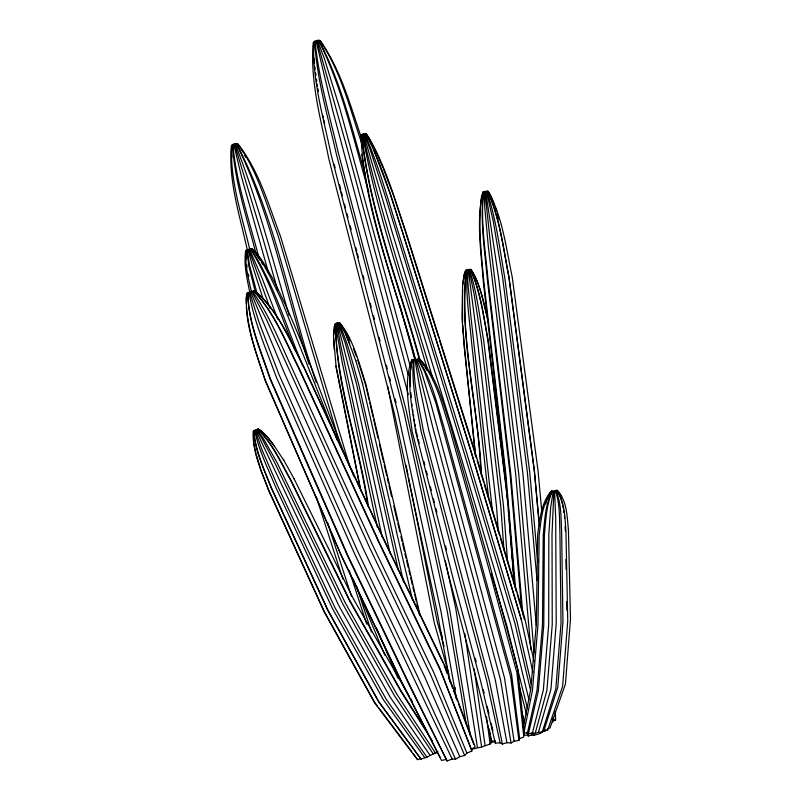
<?xml version="1.0" encoding="UTF-8"?>
<svg xmlns="http://www.w3.org/2000/svg" width="801" height="801" viewBox="0 0 801 801"><rect width="100%" height="100%" fill="white"/><g stroke="black" fill="none" stroke-linecap="round" stroke-linejoin="round"><path stroke-width="1.2" d="M314.673 41.322C316.836 79.569 327.989 116.756 336.34 153.982L403.584 410.372L447.108 610.392L466.252 724.184M336.36 323.254L337.211 334.197L342.287 362.863L377.261 527.118M361.301 136.971L361.351 134.969M232.54 144.701C234.613 181.767 246.828 217.522 255.919 253.316M467.524 269.577L467.844 282.182L470.738 315.053L492.615 512.52M484.425 191.509L484.745 207.069L488.35 246.788L515.654 473.902L530.863 649.881M253.937 430.638C254.738 450.843 264.32 469.656 271.389 488.28L327.839 610.452L378.483 701.566L421.056 759.148L426.923 757.115L437.947 751.548M462.557 289.361L462.547 322.633M417.862 358.898C431.639 378.943 436.845 403.584 443.764 426.553L511.609 674.742L519.649 738.542L518.928 740.434L514.102 741.135L511.068 742.998L506.913 742.697L502.407 744.019L500.064 742.797L495.328 743.218L495.429 741.416L491.754 740.845L476.064 678.177L448.77 576.179L412.145 431.429C409.181 408.12 403.233 382.678 411.744 359.949M333.747 334.888L335.058 324.375M360.69 140.345L361.041 135.189M361.021 134.928C364.014 212.205 396.105 285.156 415.178 359.168M247.869 292.655C248.23 322.362 260.966 350.528 270.207 378.312L347.694 555.113L408.46 682.422L447.048 760.95L452.134 759.038L455.559 759.158L459.794 756.665L464.67 755.493L466.883 753.11L471.849 750.988L471.439 749.366L439.809 668.264L379.103 542.097L298.873 367.839C285.657 341.326 274.413 312.24 253.436 290.743M465.121 278.858L465.321 276.525M247.819 292.786C247.95 322.523 260.635 350.758 269.867 378.573L346.903 554.472L407.339 681.09L447.048 760.95M413.917 359.729C413.276 383.829 419.203 407.619 423.439 431.198L489.481 681.371L502.407 744.019M553.902 490.953L552.009 534.267L552.239 624.51L546.903 690.422L535.188 733.386L528.45 733.706L527.469 732.845L523.854 732.935L532.485 690.232L537.962 624.89L539.153 535.318C541.015 520.34 542.267 503.819 551.408 491.223M246.247 250.473L246.338 259.724M313.602 45.226L313.602 51.004M313.381 46.638L313.632 44.235M481.551 196.105C477.937 224.26 481.121 252.746 483.764 280.851L505.932 474.893L515.724 590.417M231.559 148.836L231.95 145.341M467.103 269.777C465.571 294.137 469.386 318.538 471.619 342.748L488.6 498.022M464.37 278.508L464.92 273.912M246.017 250.363C244.585 264.53 248.57 278.668 251.554 292.435M313.722 41.682C312.01 80.26 323.664 118.228 331.334 155.714L397.777 412.034L441.041 611.874L456.5 699.253M253.456 431.208L253.537 440.57M462.788 284.776L464.4 274.222L465.711 270.538M231.679 145.061C229.807 180.385 241.722 215.038 249.682 249.091M410.162 365.476L412.044 359.769M245.677 250.793C243.564 264.821 247.129 279.048 249.872 292.776M253.356 431.048C251.894 451.464 261.577 470.988 268.335 489.771L324.255 611.954L374.668 702.948L417.441 759.728L420.555 758.707M413.466 359.749C411.103 383.649 417.141 407.589 421.056 431.038L458.943 577.11L486.547 680.079L500.064 742.797M313.271 42.463C309.707 81.732 321.311 120.801 328.861 159.019L394.412 413.716L437.186 611.924L449.882 681.591M231.399 145.772C228.205 179.694 239.189 213.346 246.428 246.157L247.409 249.762M483.604 191.629C480.39 220.866 485.366 250.403 487.999 279.519L510.838 474.542L522.863 614.567M335.609 323.684C335.479 385.411 359.469 445.066 367.759 505.842M335.639 323.434C336.04 385.521 360.2 446.357 368.57 507.433M483.494 191.799C479.879 221.126 484.835 250.843 487.419 280.08L510.097 474.442L521.621 608.87M523.343 727.618L530.883 688.449L536.34 623.589L537.681 534.708C539.644 519.819 541.186 503.158 551.108 491.153M246.988 293.346L246.077 298.022L246.318 303.799M246.928 293.176C243.574 323.073 256.43 352.36 265.181 380.375L341.476 556.034L401.681 682.342L441.481 760.399L446.007 759.578M527.469 732.845L537.06 690.031L542.487 624.57L543.228 534.878C544.76 520.179 545.291 504.49 552.199 491.123M528.45 733.706L538.332 690.963L543.769 625.231L544.39 535.168C545.811 520.41 546.242 504.86 552.43 491.143M482.072 196.255L483.103 192.07M532.395 733.035L543.328 690.112L548.705 624.41L548.825 534.417L550.698 507.163L553.291 491.003M466.292 270.077C458.793 337.181 478.087 404.675 480.82 471.609M466.322 269.917C459.013 338.132 478.708 407.148 481.441 475.143M535.188 733.386L538.392 732.314L550.938 689.16L556.214 623.398L555.704 518.047L554.592 490.803M335.028 323.954L334.107 327.058L333.496 336.12L336.19 367.759L360.07 487.849M482.793 191.97C476.134 221.356 481.191 252.095 483.303 281.772L505.261 474.623L514.532 584.089M545.641 504.079L546.693 500.645M538.392 732.314L542.237 732.054L555.814 688.76L561.04 622.908L559.929 532.885C559.348 518.838 560.099 504.129 555.423 490.693M542.237 732.054L543.819 730.872L557.766 687.428L562.953 621.816L561.651 532.174C560.85 518.337 561.651 503.439 555.754 490.582M543.819 730.872L547.654 730.071L562.602 686.437L567.729 620.885L565.947 531.383C564.745 517.696 565.236 501.897 556.585 490.432M412.515 359.849L411.283 363.404L410.202 373.506L410.382 386.623M412.425 359.929C406.257 383.439 412.355 408.35 415.679 431.879L452.965 577.861L480.51 680.71L495.328 743.218M465.661 270.267L464.31 273.782L462.638 284.065L462.017 317.937L464.029 344.921L475.464 456.2M547.053 499.504L551.629 491.123M550.077 493.126L551.719 491.013M472.58 749.045L481.641 746.963L490.102 744.039L491.133 742.737L495.639 741.095M549.907 493.046L551.609 490.973M471.439 749.366L475.133 746.882L444.625 665.371L384.049 539.664L303.549 366.177C289.822 339.744 277.887 309.847 254.368 290.473M526.848 732.645L528.179 736.019L531.774 735.028L534.147 735.288L540.595 733.356L542.207 731.884L545.731 730.732L545.511 729.621M519.649 738.542L523.814 737.04L516.945 672.94L489.301 570.352L448.7 425.351C441.281 402.442 435.494 376.921 418.833 358.698M552.55 718.287L552.73 722.021L552.56 721.08L555.604 720.129L555.253 711.428M433.051 753.841L437.326 752.69M527.489 735.048L524.305 735.348L523.654 732.945M553.451 719.568L555.604 720.129M258.312 428.976C269.647 436.505 276.075 449.281 283.734 460.134M258.403 429.136L261.236 430.958L267.504 437.276L274.453 446.227M254.418 290.653C277.426 309.957 289.401 339.213 302.868 365.346M258.042 429.186L259.764 430.427M257.672 429.186C272.56 443.103 281.051 462.487 290.863 480.029L349.997 600.81L401.361 691.393L427.454 732.535M253.907 290.733L256.68 292.936M257.562 429.116C272.28 443.073 280.65 462.387 290.413 479.849L349.697 601.06L401.251 691.984L432.129 740.565M557.085 490.242C567.188 500.465 567.078 516.755 568.44 530.192L570.482 618.983L565.436 684.094L549.967 727.999L547.183 729.11L547.654 730.071M419.123 358.518C436.575 375.779 442.502 401.351 449.992 423.949L490.382 567.589L517.806 669.296L524.435 733.756M253.316 290.673C274.162 312.27 285.306 341.346 298.513 367.839L379.123 543.028L440.16 669.886L471.849 750.988M556.775 490.182L558.507 491.744L560.77 495.839M252.085 248.761C260.796 256.32 265.832 267.083 271.759 276.766C304.71 340.775 325.506 410.232 353.882 476.265M251.574 248.6L254.758 251.664L261.907 261.917L269.957 276.295L280.811 298.453L337.221 440.21M419.794 359.869L418.432 358.538L419.674 359.979M418.522 358.688L421.296 361.461M339.854 322.833C353.882 340.185 358.838 363.103 365.807 383.859L420.395 616.47M251.454 248.821L254.538 252.035L260.265 260.615M237.927 143.97C259.164 170.763 268.565 204.956 280.54 236.475L350.097 467.504M556.485 490.382L560.53 497.461L562.262 503.759M237.346 143.499C257.401 170.233 266.152 203.734 277.777 234.643L339.524 442.252M256.821 429.416L263.149 438.107L276.615 461.776L345.321 602.963L396.745 694.026L435.263 752.79M339.884 323.254L346.422 333.106M339.183 322.613L345.091 332.415L355.834 360.77M237.246 143.88L239.519 146.633M320.28 40.811C340.525 69.497 350.097 104.36 361.231 137.311M319.799 40.25C340.785 71.029 349.877 108.365 361.682 143.299M252.215 291.073C269.476 315.163 280.32 343.228 292.786 369.952L372.795 545.531L433.802 672.53L466.883 753.11M339.254 322.843L345.281 333.016L349.817 343.929M250.693 248.821C274.523 284.585 286.277 326.898 302.918 366.197M377.451 706.041L374.467 702.066L324.385 611.694L268.766 490.252L260.816 469.786L256.13 453.927M378.943 708.024L411.814 751.759M413.306 753.741L417.041 758.717M470.948 269.386C481.021 285.136 484.215 304.35 488.27 322.352M366.037 133.457C385.061 163.104 394.112 198.017 405.616 231.008L474.903 451.534L524.595 617.341L533.927 661.175M250.343 248.751C270.017 279.99 280.861 315.864 294.858 349.837M421.056 759.148L378.943 701.906L328.11 610.452L271.439 487.889C264.24 470.257 256.47 452.465 253.787 433.471M319.619 40.671L321.571 43.344M417.621 359.018L424.41 371.243L435.694 402.412L510.648 676.855L518.928 740.434M366.047 133.717L368.44 137.051M424.68 757.566L383.489 699.924L332.485 608.56L275.274 486.237C267.724 467.924 258.593 449.842 254.668 430.317M470.998 269.667C479.939 283.103 482.392 299.694 486.808 314.943M256.37 429.516L261.877 438.407L274.523 462.327L342.858 604.134L394.362 695.548L433.451 754.162M236.425 143.629C275.955 218.032 289.191 303.499 316.245 382.608M426.923 757.115L386.172 699.193L334.928 607.589L277.266 485.086L262.047 449.922L255.038 430.077M430.077 755.393L390.187 697.16L338.903 605.806L255.729 429.837M366.417 134.718L368.49 137.832M488.26 191.229C502.678 217.391 506.132 248.13 512.209 276.976L538.012 470.537L541.887 512.73M236.045 143.389C271.028 212.796 284.725 290.933 309.056 364.265M251.564 291.214L266.413 319.359L369.571 547.564L430.818 675.193L464.67 755.493M318.848 40.34C341.196 82.423 352.1 129.652 365.506 175.129M470.628 269.587L472.6 272.63M365.356 133.427C382.317 164.145 391.359 198.588 402.452 231.699L471.479 452.765L521.191 618.943L532.885 672.299M421.917 362.442L423.769 365.376M425.011 367.339L426.873 370.272M365.416 133.557L367.989 137.622M318.508 40.05C342.458 87.86 353.812 141.006 368.81 192.08M408.89 695.839L353.511 599.018M410.853 699.023L412.165 701.145M488.169 191.509L490.512 195.324L494.307 204.856M338.463 322.763C348.055 341.977 352.55 363.334 358.578 383.829L403.574 582.027M470.197 269.276C481.061 291.424 483.524 316.725 488.23 340.685L506.252 486.577M240.891 148.636L242.743 151.89M244.595 155.154L245.827 157.316M487.609 191.089C499.974 217.882 503.238 247.97 508.925 276.675L534.457 471.338L539.423 525.816M283.424 459.554L294.418 479.388M341.667 325.667L342.778 327.689M487.619 191.239C499.874 218.202 503.228 248.33 508.895 277.156M261.537 262.518L262.658 264.59M249.451 249.071L262.077 278.147L277.797 319.168M369.041 137.892L375.779 150.938M440.32 757.696L400.58 679.638L340.966 554.562L265.361 380.535C257.041 356.745 248.721 332.505 246.458 307.264M294.127 478.858L353.581 599.188M364.605 133.637C378.753 165.467 387.844 199.299 398.357 232.44L467.123 454.477L516.935 621.356L531.383 684.515M338.042 322.663L345.341 343.369L356.405 383.459L398.297 570.072M443.123 662.848L383.138 538.352L361.631 491.984M416.55 359.208L421.436 371.774L430.738 403.283L504.48 677.796L514.102 741.135M452.134 759.038L354.102 552.72L275.955 376.18C265.952 348.635 253.787 321.311 248.971 292.255M303.409 366.457L360.58 489.721M398.037 678.377L376.44 627.994M455.559 759.158L419.163 679.799L358.007 552.009L279.159 374.888L258.973 322.082L249.562 291.944M347.023 334.137L350.087 340.876M235.134 143.709C257.181 199.599 272.16 258.012 289.211 315.544M317.516 40.36L324.355 58.573L339.694 108.005L410.132 365.767M459.794 756.665L424.67 676.845L363.614 549.436L284.365 373.016L250.583 291.624M376.25 152.04L382.878 167.549M364.175 133.637L370.623 150.828L385.161 195.895L464.91 455.449L514.823 622.868L530.683 690.852M353.181 578.993L384.76 655.088M486.808 191.189C496.179 218.983 499.604 248.43 504.71 277.216L529.701 471.999L537.851 562.432M469.416 269.386C477.066 292.465 479.649 316.916 483.714 340.795L503.479 505.862L507.654 563.063M373.887 150.218L390.568 194.753L402.242 231.329L471.479 453.146L521.381 619.944M353.441 348.785L356.505 356.765M357.817 360.19L365.476 384.59M383.359 168.661L393.571 195.534L405.466 231.819M443.994 665.17L447.058 673.321M448.81 677.966L452.745 688.439M453.616 690.762L457.551 701.235M458.422 703.558L473.731 744.279M471.889 272.12C480.36 293.917 483.864 317.236 487.849 340.165L508.184 505.141M248.721 249.181L270.087 308.405M263.319 299.494L252.085 264.51L248.05 249.511M356.435 585.841L371.514 632.019M486.387 191.119L493.326 221.487L502.577 277.106L527.378 472.48L537.07 580.625M349.306 570.723L366.718 624.159M327.589 522.632L351.429 596.214M316.375 497.181L342.818 579.003M316.745 40.28L347.404 149.066L408.18 374.898M405.837 233.011L438.758 337.852M439.509 340.235L474.292 451.043M234.363 143.679L262.338 236.365L277.757 290.322M363.514 133.897L392.68 233.952L460.815 456.5L510.547 623.689L528.98 699.964M433.401 380.295C409.231 298.433 381.586 217.391 362.833 134.027M427.123 368.59C404.875 290.773 376.86 214.107 362.422 134.278M415.819 359.389L433.341 429.556L500.565 679.959L511.068 742.998M495.489 208.09L496.5 211.444M497.171 213.687L498.853 219.274M474.643 452.235L476.435 458.202M477.156 460.595L483.584 482.072M484.305 484.465L499.684 535.779M500.395 538.172L516.495 591.879M517.206 594.262L524.425 619.393M420.054 360.25C399.849 285.466 369.972 212.015 361.682 134.508M419.253 359.178C399.218 284.846 369.351 211.794 361.631 134.668M491.424 573.856L506.703 625.301L527.519 708.705M415.579 359.669C396.395 291.634 371.454 224.701 361.812 154.353M468.945 269.336L474.152 294.337L481.311 340.705L500.795 506.232L503.939 549.897M355.544 359.829L362.663 384.009M256.821 292.495L249.532 265.231L247.129 249.772M448.991 674.552L434.322 623.008L387.704 386.282M268.335 272.08L241.592 177.091L233.712 144.1M444.094 646.327L437.426 622.447L408.51 477.456M258.543 256.28C248.971 219.274 236.275 182.508 232.771 144.29M440.74 631.849L442.412 637.866M337.401 322.913L353.001 384.73L390.027 553.181M399.849 305.171L403.153 317.196M403.804 319.609L414.708 359.309M255.389 292.275L248.811 265.922L246.878 250.032M408.24 394.613L332.535 109.727L315.984 40.721M475.223 658.222L476.195 661.836M522.072 714.632L524.305 723.043M521.821 711.969L524.685 722.792M527.228 732.414L528.179 736.019M334.187 164.265L335.128 167.89M339.524 184.831L340.785 189.667M341.406 192.09L342.357 195.724M344.55 204.185L345.491 207.819M347.063 213.867L348.004 217.502M350.207 225.962L351.148 229.597M355.854 247.739L356.795 251.374M357.426 253.797L358.367 257.421M363.083 275.574L364.024 279.199M370.302 303.399L371.243 307.023M373.446 315.494L374.387 319.128M379.093 337.271L380.044 340.906M386.322 365.096L387.263 368.73M389.466 377.201L390.407 380.825M395.113 398.978L396.054 402.603M416.45 432.35L417.681 437.186M418.302 439.609L419.233 443.243M423.879 461.386L424.81 465.021M426.352 471.068L427.283 474.703M430.377 486.798L431.308 490.432M433.481 498.903L434.402 502.537M435.954 508.585L436.885 512.219M445.556 546.102L446.477 549.726M518.547 683.173L526.547 714.522M531.153 732.615L531.774 735.028M533.546 732.875L534.147 735.288M400.89 536.53L402.042 541.356M402.613 543.769L404.335 550.998M404.905 553.411L406.047 558.227M406.618 560.64L408.34 567.869M408.91 570.282L410.062 575.098M410.633 577.511L412.355 584.74M412.926 587.153L414.067 591.969M414.638 594.382L416.36 601.611M416.931 604.024L418.082 608.84M418.653 611.253L419.514 614.868M483.253 689.551L484.104 693.165M487.218 706.432L488.92 713.671M491.183 723.323L492.875 730.562M396.395 531.463L412.625 600.249M365.827 385.752L369.221 400.35M369.792 402.783L373.176 417.371M373.747 419.804L377.982 438.047M379.404 444.134L383.639 462.377M384.21 464.81L386.753 475.754M387.314 478.187L388.445 483.053M389.006 485.486L391.559 496.43M393.812 506.162L397.206 520.76M397.777 523.193L399.749 531.704M362.362 383.018L396.635 532.104M322.773 115.294L323.324 117.677M323.864 120.06L324.685 123.634M382.147 536.9L340.485 344.5L336.75 322.963M445.366 561.04L455.769 608.46L477.416 747.463M253.757 443.033L255.859 452.715M361.001 491.263L336.03 365.987M406.077 465.271L408.019 475.013M248.36 274.022L248.801 276.325M506.913 742.697L495.278 679.759L428.735 430.027L419.384 385.551L414.938 359.519M317.156 83.995L317.586 86.408M318.027 88.811L318.458 91.224M485.636 191.289L498.602 277.857L522.853 473.011L536.3 625.651M455.028 687.208L455.459 689.661M562.733 505.922L563.123 508.154M563.503 510.377L563.884 512.61M470.357 735.528L449.741 610.232L405.917 409.321L338.122 152.06C329.571 115.254 318.658 78.588 314.993 40.881M412.585 409.541L412.976 411.944M413.376 414.337L413.767 416.74M414.167 419.143L414.558 421.536M414.958 423.939L415.349 426.342M415.739 428.735L416.14 431.138M464.78 633.351L481.641 746.963M474.162 668.785L485.046 745.28M314.823 66.803L315.153 69.256M315.654 72.941L315.984 75.404M316.495 79.089L316.826 81.542M486.477 716.825L490.102 744.039M509.066 278.398L534.337 471.148L538.863 520.9M489.351 729.16L491.133 742.737M468.245 269.526L477.616 341.556L496.56 506.903L498.312 531.804M506.713 490.292L507.023 492.765M361.471 142.378L361.852 145.992M464.31 345.902L475.013 449.952M246.808 264.66L247.048 267.123M410.883 392.66L411.283 397.486M411.794 403.524L411.994 405.937M534.087 652.655L518.708 473.661L490.703 246.037L484.915 191.319M462.738 325.086L463.378 333.657M463.569 336.11L464.22 344.68M512.33 555.904L512.7 560.86M513.071 565.816L513.441 570.773M513.811 575.729L514.272 581.916M508.465 508.875L509.015 516.335M509.206 518.818L513.922 582.227M231.509 151.239L231.9 157.417M564.455 515.954L564.595 518.267M565.085 526.377L565.356 531.003M314.032 58.273L314.322 63.119M333.667 338.493L334.187 349.556M552.45 718.597L552.56 721.08M565.907 559.468L566.087 569.371M566.707 601.541L566.878 610.212"/></g></svg>
